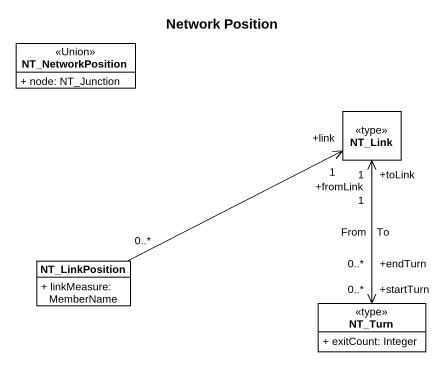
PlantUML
@startuml
title Network Position
hide circle
hide empty members
skinparam classAttributeIconSize 0
class NT_NetworkPosition <<Union>> {
  + node: NT_Junction
}
class NT_Link <<type>>
class NT_LinkPosition {
  + linkMeasure: MemberName
}
class NT_Turn <<type>> {
  + exitCount: Integer
}
NT_LinkPosition "0..*" -right-> "+link\n1" NT_Link
NT_Turn "+startTurn\n0..*" <-up-> "+toLink\n1" NT_Link : To
NT_Turn "+endTurn\n0..*" <-up-> "+fromLink\n1" NT_Link : From
@enduml
